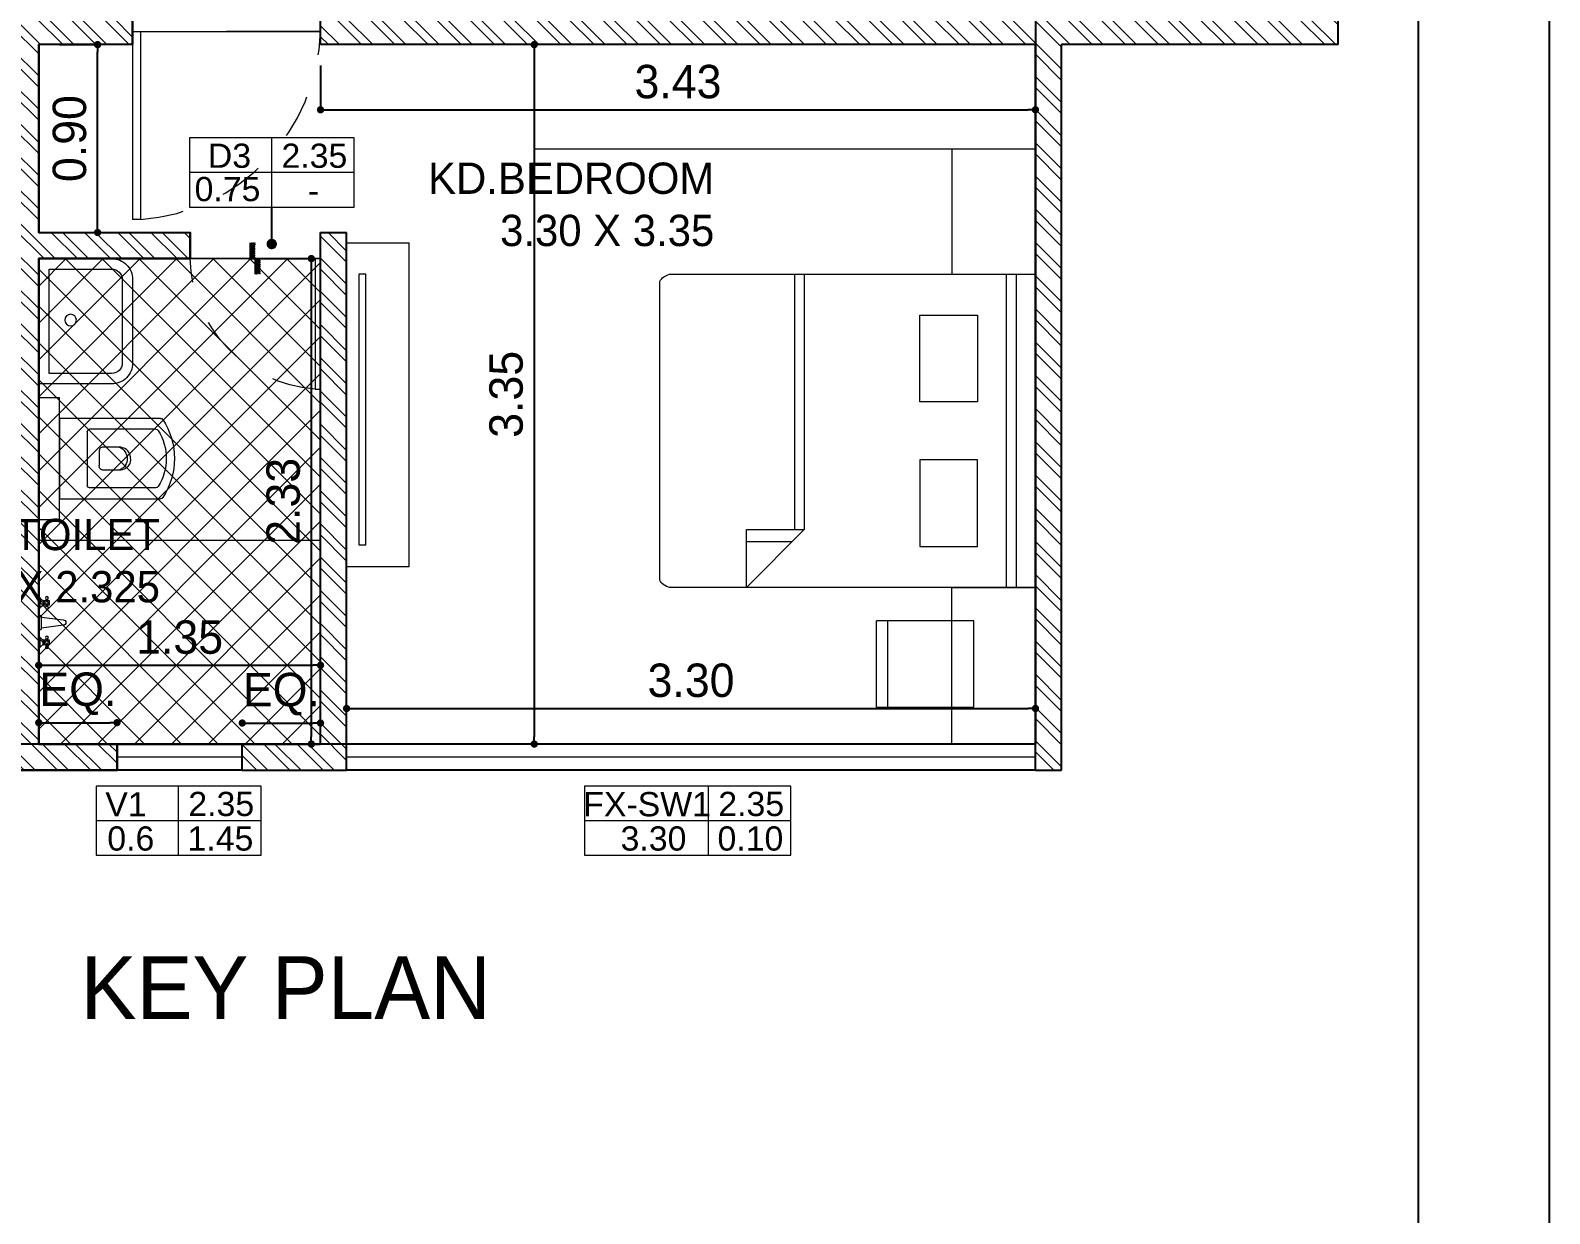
# Model space of a CAD drawing. Header units: metres. Extents: x 494 to 1845, y -666 to 1061.
# Drawn here: x 1828.635 to 1832.122, y 162.393 to 165.108 of the extents above; entities that cross this region are included whole.
import ezdxf

# ---------------------------------------------------------------- set-up
doc = ezdxf.new("R2010")
doc.units = ezdxf.units.M
doc.header["$MEASUREMENT"] = 0
doc.linetypes.add('1', pattern=[0])
doc.linetypes.add('DASHED2', pattern=[0.375, 0.25, -0.125])
doc.layers.get('Defpoints').update_dxf_attribs({"color": 12})
for name, color, linetype in [('10 HATCH', 253, 'Continuous'), ('A-AREA', 1, 'Continuous'), ('SHEET', 7, 'Continuous'), ('TILE DROP', 180, '1'), ('VDA-TEXT', 250, '1'), ('VDA-WALL BELOW', 8, 'Continuous')]:
    doc.layers.add(name, color=color, linetype=linetype)
for name, color, linetype, lineweight in [('A-Wall Hatch', 8, 'Continuous', 9), ('DIMENSION', 8, 'Continuous', 5), ('VDA-DOOR', 23, 'Continuous', 5), ('VDA-DW TAGS', 4, 'Continuous', 9), ('VDA-FURNITURE', 8, 'Continuous', 13), ('VDA-HATCH', 8, 'Continuous', 9), ('VDA-PLUMBING', 8, 'Continuous', 13), ('VDA-SLIDING DOOR', 4, 'Continuous', 9), ('VDA-WALL', 250, 'Continuous', 25), ('VDA-WINDOW', 5, 'Continuous', 9), ('VDA_FURNITURE', 8, 'Continuous', 13)]:
    doc.layers.add(name, color=color, linetype=linetype, lineweight=lineweight)
doc.styles.add('arial', font='arial.ttf', dxfattribs={"height": 0.3})
doc.styles.add('NAME PLATE', font='arial.ttf')
doc.styles.add('RS', font='GOTHIC.TTF')
doc.dimstyles.new('SMALL-1', dxfattribs={"dimtxt": 0.16, "dimasz": 0.035, "dimexe": 0, "dimexo": 0.1, "dimgap": 0.05, "dimtad": 1, "dimzin": 0, "dimdsep": 46, "dimtxsty": 'RS', "dimblk": 'DOT', "dimcen": 2.5, "dimclrd": 256, "dimclre": 256, "dimclrt": 5, "dimadec": 0, "dimazin": 0, "dimtfac": 1, "dimtdec": 3, "dimtofl": 0, "dimtmove": 0, "dimatfit": 3, "dimfxl": 0, "dimtolj": 1, "dimtzin": 0, "dimarcsym": 0})
pattern_1 = [(135, (-4e-16, 0.375), (-0.00441942, -0.00441942), [])]

# ---------------------------------------------------------------- blocks, each defined once
blk = doc.blocks.new('zw$FB86')
at = {"layer": 'VDA-FURNITURE'}
for points in [[(0, 0.45), (0, 0.1, 0.414214), (0.1, 0), (0.5, 0, 0.414214), (0.6, 0.1), (0.6, 0.45)], [(0.05, 0.4), (0.05, 0.1, 0.414214), (0.1, 0.05), (0.5, 0.05, 0.414214), (0.55, 0.1), (0.55, 0.4)]]:
    blk.add_lwpolyline(points, format="xyb", close=True, dxfattribs=at)
blk.add_circle((0.2942, 0.2973), 0.0278, dxfattribs=at)
blk = doc.blocks.new('zw$1B49')
at = {"layer": 'VDA-FURNITURE'}
for p, q in [((0.1173, 0.1173), (0.1043, 0.013)), ((0.1564, 0.013), (0.1433, 0.1173)), ((0, 0), (0.0717, 0)), ((0.0128, 0.0065), (0.0589, 0.0065)), ((0.0261, 0.0424), (0.0195, 0.0424)), ((0.0261, 0.0358), (0.0195, 0.0358)), ((0.0484, 0.0195), (0.0235, 0.0195)), ((0.0261, 0.0261), (0.0261, 0.0521)), ((0.0261, 0.0521), (0.0456, 0.0521)), ((0.0456, 0.0261), (0.0261, 0.0261)), ((0.0456, 0.0521), (0.0456, 0.0261)), ((0.0456, 0.0424), (0.0521, 0.0424)), ((0.0456, 0.0358), (0.0521, 0.0358)), ((0.0912, 0), (0.1694, 0)), ((0.1043, 0.013), (0.1564, 0.013)), ((0.189, 0), (0.2606, 0)), ((0.2018, 0.0065), (0.2478, 0.0065)), ((0.215, 0.0424), (0.2085, 0.0424)), ((0.215, 0.0358), (0.2085, 0.0358)), ((0.2373, 0.0195), (0.2125, 0.0195)), ((0.215, 0.0261), (0.215, 0.0521)), ((0.215, 0.0521), (0.2346, 0.0521)), ((0.2346, 0.0261), (0.215, 0.0261)), ((0.2346, 0.0521), (0.2346, 0.0261)), ((0.2346, 0.0424), (0.2411, 0.0424)), ((0.2346, 0.0358), (0.2411, 0.0358))]:
    blk.add_line(p, q, dxfattribs=at)
for centre in [(0.013, 0.0391), (0.0358, 0.0391), (0.0586, 0.0391), (0.202, 0.0391), (0.2248, 0.0391), (0.2476, 0.0391)]:
    blk.add_circle(centre, 0.00728, dxfattribs=at)
for centre, radius, start, end in [((0.1303, 0.1173), 0.013, 0, 180), ((-0.0098, 0.0358), 0.0371, 285.2551, 344.7449), ((0.0814, 0.0358), 0.0371, 195.25512, 254.74488), ((0.1096, -0.0053), 0.0191, 106.1502, 163.8498), ((0.1511, -0.0053), 0.0191, 16.1502, 73.8498), ((0.1792, 0.0358), 0.0371, 285.2551, 344.7449), ((0.2704, 0.0358), 0.0371, 195.25512, 254.74488)]:
    blk.add_arc(centre, radius, start, end, dxfattribs=at)
blk = doc.blocks.new('zw$2702')
at = {"layer": 'VDA-FURNITURE'}
for p, q in [((0.55, 0), (0.55, 0.585)), ((0.65, 0.585), (0.55, 0.585)), ((0.65, 0), (0.65, 0.585)), ((0.0663, 0.485), (0.55, 0.485)), ((0.55, 0.485), (0.55, 0.1)), ((0.0885, 0.4325), (0.406, 0.4325)), ((0.418, 0.4205), (0.418, 0.1645)), ((0.2097, 0.2925), (0.2098, 0.2942)), ((0.2097, 0.2918), (0.2097, 0.2925)), ((0.2097, 0.2916), (0.2097, 0.291)), ((0.2098, 0.2942), (0.21, 0.2969)), ((0.21, 0.2969), (0.2105, 0.3004)), ((0.2105, 0.3004), (0.2113, 0.3046)), ((0.2113, 0.3046), (0.2125, 0.3092)), ((0.2125, 0.3092), (0.2143, 0.3142)), ((0.2143, 0.3142), (0.2166, 0.3193)), ((0.2166, 0.3193), (0.2196, 0.3244)), ((0.2196, 0.3244), (0.2234, 0.3294)), ((0.2234, 0.3294), (0.2281, 0.334)), ((0.2281, 0.334), (0.2337, 0.3382)), ((0.2337, 0.3382), (0.2404, 0.3417)), ((0.2404, 0.3417), (0.2482, 0.3444)), ((0.2482, 0.3444), (0.2572, 0.3461)), ((0.2572, 0.3461), (0.2675, 0.3468)), ((0.2675, 0.3468), (0.278, 0.3468)), ((0.278, 0.3468), (0.2875, 0.3468)), ((0.2875, 0.3468), (0.2959, 0.3468)), ((0.2959, 0.3468), (0.3035, 0.3468)), ((0.3035, 0.3468), (0.3101, 0.3468)), ((0.3101, 0.3468), (0.3159, 0.3468)), ((0.3159, 0.3468), (0.3209, 0.3468)), ((0.3209, 0.3468), (0.3252, 0.3468)), ((0.3252, 0.3468), (0.3288, 0.3469)), ((0.3288, 0.3469), (0.3318, 0.3469)), ((0.3318, 0.3469), (0.3341, 0.3469)), ((0.3341, 0.3469), (0.336, 0.3469)), ((0.336, 0.3469), (0.3382, 0.3469)), ((0.3382, 0.3469), (0.3388, 0.3469)), ((0.3388, 0.3469), (0.3398, 0.3471)), ((0.3398, 0.3471), (0.3422, 0.3472)), ((0.3422, 0.3472), (0.3456, 0.347)), ((0.3456, 0.347), (0.3496, 0.346)), ((0.3496, 0.346), (0.3535, 0.3437)), ((0.3535, 0.3437), (0.3569, 0.3399)), ((0.3569, 0.3399), (0.3583, 0.3372)), ((0.3583, 0.3372), (0.3594, 0.3339)), ((0.3594, 0.3339), (0.3601, 0.3301)), ((0.3601, 0.3301), (0.3603, 0.3256)), ((0.3603, 0.3262), (0.3603, 0.2588)), ((0.2097, 0.291), (0.2098, 0.2893)), ((0.2098, 0.2893), (0.21, 0.2866)), ((0.21, 0.2866), (0.2105, 0.2831)), ((0.2105, 0.2831), (0.2113, 0.2789)), ((0.2113, 0.2789), (0.2125, 0.2743)), ((0.2125, 0.2743), (0.2143, 0.2693)), ((0.2143, 0.2693), (0.2166, 0.2642)), ((0.2166, 0.2642), (0.2196, 0.2591)), ((0.2196, 0.2591), (0.2234, 0.2541)), ((0.2234, 0.2541), (0.2281, 0.2495)), ((0.2281, 0.2495), (0.2337, 0.2453)), ((0.2337, 0.2453), (0.2404, 0.2418)), ((0.2404, 0.2418), (0.2482, 0.2391)), ((0.2482, 0.2391), (0.2572, 0.2373)), ((0.2572, 0.2373), (0.2675, 0.2367)), ((0.2675, 0.2367), (0.278, 0.2367)), ((0.278, 0.2367), (0.2875, 0.2367)), ((0.2875, 0.2367), (0.296, 0.2367)), ((0.296, 0.2367), (0.3035, 0.2367)), ((0.3035, 0.2367), (0.3102, 0.2367)), ((0.3102, 0.2367), (0.3161, 0.2367)), ((0.3161, 0.2367), (0.3211, 0.2367)), ((0.3211, 0.2367), (0.3254, 0.2367)), ((0.3254, 0.2367), (0.3291, 0.2367)), ((0.3291, 0.2367), (0.3321, 0.2367)), ((0.3321, 0.2367), (0.3344, 0.2368)), ((0.3344, 0.2368), (0.3363, 0.2368)), ((0.3363, 0.2368), (0.3386, 0.2368)), ((0.3386, 0.2368), (0.3392, 0.2368)), ((0.3392, 0.2368), (0.3402, 0.2367)), ((0.3402, 0.2367), (0.3426, 0.2369)), ((0.3499, 0.239), (0.3537, 0.2415)), ((0.3537, 0.2415), (0.3571, 0.2455)), ((0.3571, 0.2455), (0.3584, 0.2481)), ((0.3584, 0.2481), (0.3595, 0.2511)), ((0.3595, 0.2511), (0.3601, 0.2547)), ((0.3601, 0.2547), (0.3603, 0.2588)), ((0.0885, 0.1525), (0.406, 0.1525)), ((0.55, 0.1), (0.0663, 0.1)), ((0.65, 0), (0.55, 0))]:
    blk.add_line(p, q, dxfattribs=at)
for centre, radius, start, end in [((0.3393, 0.2925), 0.3393, 146.53147, 213.46853), ((0.0663, 0.473), 0.012, 90, 146.53147), ((0.2879, 0.2925), 0.2489, 147.45679, 212.54321), ((0.0885, 0.4205), 0.012, 90, 150.49067), ((0.406, 0.4205), 0.012, 0, 90), ((0.285, 0.2913), 0.0588, 109.85833, 247.31919), ((0.3341, 0.2803), 0.0442, 281.08149, 290.92542), ((0.0885, 0.1645), 0.012, 209.50933, 270), ((0.406, 0.1645), 0.012, 270, 0), ((0.0663, 0.112), 0.012, 213.46853, 270)]:
    blk.add_arc(centre, radius, start, end, dxfattribs=at)
blk = doc.blocks.new('zw$DE63')
at = {"layer": 'VDA-FURNITURE', "extrusion": (-1.50799e-06, 1.20478e-06, 1)}
for p, q in [((0, 1.4654), (0, 0.0346)), ((1.8, 1.5), (0.0462, 1.5)), ((0.6923, 1.2231), (0.4154, 1.5)), ((0.4154, 1.5), (0.4154, 1.2231)), ((1.8, 1.5), (1.6615, 1.5)), ((1.6615, 1.5), (1.6616, 0)), ((1.7077, 0), (1.7077, 1.5)), ((1.8, 0), (1.8, 1.5)), ((1.8, 0), (1.8, 1.5)), ((0.6346, 1.2808), (0.4154, 1.2808)), ((1.2462, 0.8885), (1.2462, 1.3039)), ((1.2462, 1.3039), (1.5231, 1.3039)), ((1.5231, 1.3039), (1.5231, 0.8885)), ((0.4154, 1.2231), (0.6923, 1.2231)), ((0.6462, 0), (0.6462, 1.2231)), ((0.6923, 0), (0.6923, 1.2231)), ((1.5231, 0.8885), (1.2462, 0.8885)), ((1.5231, 0.6116), (1.2462, 0.6116)), ((1.2462, 0.6116), (1.2462, 0.1962)), ((1.5231, 0.1962), (1.5231, 0.6116)), ((1.2462, 0.1962), (1.5231, 0.1962)), ((0.0462, 0), (1.8, 0)), ((1.6616, 0), (1.8, 0))]:
    blk.add_line(p, q, dxfattribs=at)
at = {"layer": 'VDA-FURNITURE'}
for centre, start, end in [((0.065, 1.4268), 104.43861, 149.30258), ((0.065, 0.0732), 210.69742, 255.56139)]:
    blk.add_arc(centre, 0.0756, start, end, dxfattribs=at)
blk = doc.blocks.new('DFV')
at = {"layer": 'VDA_FURNITURE'}
for p, q in [((164.983, 153.5325), (164.9829, 153.0667)), ((164.983, 153.5325), (165.397, 153.5324)), ((165.3969, 153.0666), (165.397, 153.5324)), ((165.397, 153.4806), (164.983, 153.4807)), ((164.9829, 153.0667), (165.3969, 153.0666))]:
    blk.add_line(p, q, dxfattribs=at)
blk = doc.blocks.new('zw$F1DC')
at = {"layer": 'VDA-DOOR'}
for p, q in [((0, 0), (0, 0.9)), ((0, 0.038), (0.9, 0.038)), ((0, 0), (0.9, 0)), ((0.9, 0.038), (0.9, 0))]:
    blk.add_line(p, q, dxfattribs=at).dxf.unprotected_set("ltscale", 0)
at = {"layer": 'VDA-DOOR', "linetype": 'DASHED2', "ltscale": 0.3}
blk.add_arc((-0.0283, -0.0304), 0.9308, 4.21275, 88.25632, dxfattribs=at)
blk = doc.blocks.new('zw$AB1F')
at = {"layer": 'VDA-DOOR', "xscale": 1.111111111003124, "yscale": 1.111111111003124, "zscale": 1.111111111003124, "rotation": 90.00000000080222}
blk.add_blockref('zw$F1DC', (1, 0), dxfattribs=at)
blk = doc.blocks.new('_Dot')
at = {"color": 0, "linetype": 'ByBlock', "lineweight": -2}
blk.add_line((-0.5, 0), (-1, 0), dxfattribs=at)
at = {"color": 0, "linetype": 'ByBlock', "const_width": 0.5}
blk.add_lwpolyline([(-0.25, 0, 1), (0.25, 0, 1)], format="xyb", close=True, dxfattribs=at)
blk = doc.blocks.new('*D1143')
at = {"layer": 'Defpoints', "color": 0, "transparency": 16777216}
for p in [(-1.35, -1.025), (-1.0679, -1.025), (-1.35, -1.925)]:
    blk.add_point(p, dxfattribs=at)
at = {"layer": 'DIMENSION', "lineweight": -2, "transparency": 16777216}
for p, q in [((-1.25, -1.025), (-1.0679, -1.025)), ((-1.0679, -1.89), (-1.0679, -1.06)), ((-1.25, -1.925), (-1.0679, -1.925))]:
    blk.add_line(p, q, dxfattribs=at)
at = {"layer": 'DIMENSION', "lineweight": -2, "transparency": 16777216, "xscale": 0.035, "yscale": 0.035, "zscale": 0.035}
for p, rotation in [((-1.0679, -1.025), 90), ((-1.0679, -1.925), 270)]:
    blk.add_blockref('_Dot', p, dxfattribs=dict(at, rotation=rotation))
at = {"layer": 'DIMENSION', "color": 5, "transparency": 16777216, "insert": (-1.2019, -1.475), "char_height": 0.16, "attachment_point": 5, "rotation": 90, "style": 'RS'}
blk.add_mtext('\\A1;0.90', dxfattribs=at)
blk = doc.blocks.new('*D1144')
at = {"layer": 'Defpoints', "color": 0, "transparency": 16777216}
for p in [(-0.975, -4.2727), (-1.35, -4.375), (-0.975, -4.375)]:
    blk.add_point(p, dxfattribs=at)
at = {"layer": 'DIMENSION', "lineweight": -2, "transparency": 16777216}
for p, q in [((-1.35, -4.275), (-1.35, -4.2727)), ((-1.315, -4.2727), (-1.01, -4.2727)), ((-0.975, -4.275), (-0.975, -4.2727))]:
    blk.add_line(p, q, dxfattribs=at)
at = {"layer": 'DIMENSION', "lineweight": -2, "transparency": 16777216, "xscale": 0.035, "yscale": 0.035, "zscale": 0.035, "rotation": 180}
blk.add_blockref('_Dot', (-1.35, -4.2727), dxfattribs=at)
at = {"layer": 'DIMENSION', "lineweight": -2, "transparency": 16777216, "xscale": 0.035, "yscale": 0.035, "zscale": 0.035}
blk.add_blockref('_Dot', (-0.975, -4.2727), dxfattribs=at)
at = {"layer": 'DIMENSION', "color": 5, "transparency": 16777216, "insert": (-1.1625, -4.1344), "char_height": 0.16, "attachment_point": 5, "style": 'RS'}
blk.add_mtext('\\A1;EQ.', dxfattribs=at)
blk = doc.blocks.new('*D1145')
at = {"layer": 'Defpoints', "color": 0, "transparency": 16777216}
for p in [(0, -4.2745), (-0.375, -4.3751), (0, -4.3751)]:
    blk.add_point(p, dxfattribs=at)
at = {"layer": 'DIMENSION', "lineweight": -2, "transparency": 16777216}
for p, q in [((-0.375, -4.2751), (-0.375, -4.2745)), ((-0.34, -4.2745), (-0.035, -4.2745)), ((0, -4.2751), (0, -4.2745))]:
    blk.add_line(p, q, dxfattribs=at)
at = {"layer": 'DIMENSION', "lineweight": -2, "transparency": 16777216, "xscale": 0.035, "yscale": 0.035, "zscale": 0.035, "rotation": 180}
blk.add_blockref('_Dot', (-0.375, -4.2745), dxfattribs=at)
at = {"layer": 'DIMENSION', "lineweight": -2, "transparency": 16777216, "xscale": 0.035, "yscale": 0.035, "zscale": 0.035}
blk.add_blockref('_Dot', (0, -4.2745), dxfattribs=at)
at = {"layer": 'DIMENSION', "color": 5, "transparency": 16777216, "insert": (-0.1875, -4.1362), "char_height": 0.16, "attachment_point": 5, "style": 'RS'}
blk.add_mtext('\\A1;EQ.', dxfattribs=at)
blk = doc.blocks.new('*D1146')
at = {"layer": 'Defpoints', "color": 0, "transparency": 16777216}
for p in [(-1.35, -2.3269), (0, -3.9978), (0, -4.375)]:
    blk.add_point(p, dxfattribs=at)
at = {"layer": 'DIMENSION', "lineweight": -2, "transparency": 16777216}
for p, q in [((-1.35, -3.6978), (-1.35, -3.9978)), ((-1.315, -3.9978), (-0.035, -3.9978)), ((0, -4.275), (0, -3.9978))]:
    blk.add_line(p, q, dxfattribs=at)
at = {"layer": 'DIMENSION', "lineweight": -2, "transparency": 16777216, "xscale": 0.035, "yscale": 0.035, "zscale": 0.035, "rotation": 180}
blk.add_blockref('_Dot', (-1.35, -3.9978), dxfattribs=at)
at = {"layer": 'DIMENSION', "lineweight": -2, "transparency": 16777216, "xscale": 0.035, "yscale": 0.035, "zscale": 0.035}
blk.add_blockref('_Dot', (0, -3.9978), dxfattribs=at)
at = {"layer": 'DIMENSION', "color": 5, "transparency": 16777216, "insert": (-0.675, -3.8638), "char_height": 0.16, "attachment_point": 5, "style": 'RS'}
blk.add_mtext('\\A1;1.35', dxfattribs=at)
blk = doc.blocks.new('*D1147')
at = {"layer": 'Defpoints', "color": 0, "transparency": 16777216}
for p in [(-1.35, -2.05), (-1.35, -4.3751), (-0.0441, -4.3751)]:
    blk.add_point(p, dxfattribs=at)
at = {"layer": 'DIMENSION', "lineweight": -2, "transparency": 16777216}
for p, q in [((-0.3441, -2.05), (-0.0441, -2.05)), ((-0.0441, -2.085), (-0.0441, -4.3401)), ((-0.3441, -4.3751), (-0.0441, -4.3751))]:
    blk.add_line(p, q, dxfattribs=at)
at = {"layer": 'DIMENSION', "lineweight": -2, "transparency": 16777216, "xscale": 0.035, "yscale": 0.035, "zscale": 0.035}
for p, rotation in [((-0.0441, -2.05), 90), ((-0.0441, -4.3751), 270)]:
    blk.add_blockref('_Dot', p, dxfattribs=dict(at, rotation=rotation))
at = {"layer": 'DIMENSION', "color": 5, "transparency": 16777216, "insert": (-0.1781, -3.2126), "char_height": 0.16, "attachment_point": 5, "rotation": 90, "style": 'RS'}
blk.add_mtext('\\A1;2.33', dxfattribs=at)
blk = doc.blocks.new('*D1148')
at = {"layer": 'Defpoints', "color": 0, "transparency": 16777216}
for p in [(3.425, -4.2048), (0.125, -4.375), (3.425, -4.375)]:
    blk.add_point(p, dxfattribs=at)
at = {"layer": 'DIMENSION', "lineweight": -2, "transparency": 16777216}
for p, q in [((0.125, -4.275), (0.125, -4.2048)), ((0.16, -4.2048), (3.39, -4.2048)), ((3.425, -4.275), (3.425, -4.2048))]:
    blk.add_line(p, q, dxfattribs=at)
at = {"layer": 'DIMENSION', "lineweight": -2, "transparency": 16777216, "xscale": 0.035, "yscale": 0.035, "zscale": 0.035, "rotation": 180}
blk.add_blockref('_Dot', (0.125, -4.2048), dxfattribs=at)
at = {"layer": 'DIMENSION', "lineweight": -2, "transparency": 16777216, "xscale": 0.035, "yscale": 0.035, "zscale": 0.035}
blk.add_blockref('_Dot', (3.425, -4.2048), dxfattribs=at)
at = {"layer": 'DIMENSION', "color": 5, "transparency": 16777216, "insert": (1.775, -4.0707), "char_height": 0.16, "attachment_point": 5, "style": 'RS'}
blk.add_mtext('\\A1;3.30', dxfattribs=at)
blk = doc.blocks.new('*D1149')
at = {"layer": 'Defpoints', "color": 0, "transparency": 16777216}
for p in [(3.425, -1.025), (1.0238, -4.375), (3.425, -4.375)]:
    blk.add_point(p, dxfattribs=at)
at = {"layer": 'DIMENSION', "lineweight": -2, "transparency": 16777216}
for p, q in [((1.3238, -1.025), (1.0238, -1.025)), ((1.0238, -1.06), (1.0238, -4.34)), ((1.3238, -4.375), (1.0238, -4.375))]:
    blk.add_line(p, q, dxfattribs=at)
at = {"layer": 'DIMENSION', "lineweight": -2, "transparency": 16777216, "xscale": 0.035, "yscale": 0.035, "zscale": 0.035}
for p, rotation in [((1.0238, -1.025), 90), ((1.0238, -4.375), 270)]:
    blk.add_blockref('_Dot', p, dxfattribs=dict(at, rotation=rotation))
at = {"layer": 'DIMENSION', "color": 5, "transparency": 16777216, "insert": (0.8898, -2.7), "char_height": 0.16, "attachment_point": 5, "rotation": 90, "style": 'RS'}
blk.add_mtext('\\A1;3.35', dxfattribs=at)
blk = doc.blocks.new('*D1150')
at = {"layer": 'Defpoints', "color": 0, "transparency": 16777216}
for p in [(0, -1.025), (3.425, -1.025), (3.425, -1.3371)]:
    blk.add_point(p, dxfattribs=at)
at = {"layer": 'DIMENSION', "lineweight": -2, "transparency": 16777216}
for p, q in [((0, -1.125), (0, -1.3371)), ((3.425, -1.125), (3.425, -1.3371)), ((0.035, -1.3371), (3.39, -1.3371))]:
    blk.add_line(p, q, dxfattribs=at)
at = {"layer": 'DIMENSION', "lineweight": -2, "transparency": 16777216, "xscale": 0.035, "yscale": 0.035, "zscale": 0.035, "rotation": 180}
blk.add_blockref('_Dot', (0, -1.3371), dxfattribs=at)
at = {"layer": 'DIMENSION', "lineweight": -2, "transparency": 16777216, "xscale": 0.035, "yscale": 0.035, "zscale": 0.035}
blk.add_blockref('_Dot', (3.425, -1.3371), dxfattribs=at)
at = {"layer": 'DIMENSION', "color": 5, "transparency": 16777216, "insert": (1.7125, -1.2031), "char_height": 0.16, "attachment_point": 5, "style": 'RS'}
blk.add_mtext('\\A1;3.43', dxfattribs=at)
blk = doc.blocks.new('V1')
at = {"layer": 'VDA-DW TAGS'}
for p, q in [((1525.346, 322.8255), (1525.346, 323.1564)), ((1525.7407, 322.9909), (1524.951, 322.9909))]:
    blk.add_line(p, q, dxfattribs=at)
blk.add_lwpolyline([(1525.7407, 323.1564), (1524.951, 323.1564), (1524.951, 322.8255), (1525.7407, 322.8255)], close=True, dxfattribs=at)
at = {"layer": 'VDA-DW TAGS', "char_height": 0.11598, "attachment_point": 8, "style": 'arial'}
for s, insert, width in [('V1', (1525.0936, 323.0116), 0.282293), ('2.35', (1525.5501, 323.0116), 0.282293), ('0.6', (1525.1168, 322.8462), 0.27584), ('1.45', (1525.5462, 322.8462), 0.366174)]:
    blk.add_mtext(s, dxfattribs=dict(at, insert=insert, width=width))
blk = doc.blocks.new('FX SW1')
at = {"layer": 'VDA-DW TAGS'}
for p, q in [((1541.5898, 314.0155), (1541.5898, 314.3464)), ((1541.9846, 314.1809), (1540.995, 314.1809))]:
    blk.add_line(p, q, dxfattribs=at)
blk.add_lwpolyline([(1541.9846, 314.3464), (1540.995, 314.3464), (1540.995, 314.0155), (1541.9846, 314.0155)], close=True, dxfattribs=at)
at = {"layer": 'VDA-DW TAGS', "char_height": 0.11598, "attachment_point": 8, "style": 'arial'}
for s, insert, width in [('FX-SW1', (1541.2952, 314.2004), 0.282293), ('2.35', (1541.794, 314.2016), 0.282293), ('3.30', (1541.3259, 314.0362), 0.27584), ('0.10', (1541.7901, 314.0362), 0.366174)]:
    blk.add_mtext(s, dxfattribs=dict(at, insert=insert, width=width))
blk = doc.blocks.new('D3 F')
at = {"layer": 'VDA-DW TAGS'}
for p, q in [((1526.9357, 319.9002), (1526.9357, 320.2311)), ((1527.3304, 320.0657), (1526.5407, 320.0657))]:
    blk.add_line(p, q, dxfattribs=at)
blk.add_lwpolyline([(1527.3304, 320.2311), (1526.5407, 320.2311), (1526.5407, 319.9002), (1527.3304, 319.9002)], close=True, dxfattribs=at)
at = {"layer": 'VDA-DW TAGS', "attachment_point": 8, "style": 'arial'}
for s, insert, char_height, width in [('D3', (1526.733, 320.0863), 0.11598, 0.282293), ('2.35', (1527.1398, 320.0863), 0.11598, 0.282293), ('0.75', (1526.7235, 319.9266), 0.11598, 0.27584), ('-', (1527.1359, 319.9209), 0.116, 0.366174)]:
    blk.add_mtext(s, dxfattribs=dict(at, insert=insert, char_height=char_height, width=width))
blk = doc.blocks.new('TT-level diff-flat-14')
at = {"layer": 'TILE DROP'}
h = blk.add_hatch(dxfattribs=at)
h.set_pattern_fill('ANSI31', color=256, scale=0.05, angle=90, style=0)
h.set_pattern_definition(pattern_1)
h.paths.add_polyline_path([(-0.075, 0.025), (-0.075, 0), (0, 0), (0, 0.025)])
h = blk.add_hatch(dxfattribs=at)
h.set_pattern_fill('ANSI31', color=256, scale=0.05, angle=90, style=0)
h.set_pattern_definition(pattern_1)
h.paths.add_polyline_path([(0, 0), (0, -0.025), (0.075, -0.025), (0.075, 0)])
for points in [[(0, 0), (-0.075, 0)], [(0.075, -0.025), (0, -0.025), (0, 0), (-0.075, 0)]]:
    blk.add_lwpolyline(points, dxfattribs=at)
blk = doc.blocks.new('SDFDSFD')
at = {"layer": 'A-Wall Hatch', "ltscale": 0.1}
h = blk.add_hatch(dxfattribs=at)
h.set_pattern_fill('ANSI32', color=256, scale=0.3, angle=270)
h.set_pattern_definition([(315, (-5.7694, -2.32693), (0.0795495, 0.0795495), []), (315, (-5.7694, -2.37996), (0.0795495, 0.0795495), [])])
h.paths.add_polyline_path([(-3.575, 2.575), (-5.245, 2.575), (-5.245, 5.25), (-1.35, 5.25), (-1.35, 5.375), (-6.845, 5.375), (-6.845, 5.25), (-5.37, 5.25), (-5.37, 4.05), (-5.72, 4.05), (-5.72, 3.925), (-5.37, 3.925), (-5.37, 2.575), (-5.72, 2.575), (-5.72, 2.45), (-3.575, 2.45)])
h.paths.add_polyline_path([(-7.72, -2.95), (-7.72, -0.9), (-6.845, -0.9), (-6.845, 4.05), (-6.72, 4.05), (-6.72, -0.9), (-6.45, -0.9), (-6.45, -1.025), (-7.595, -1.025), (-7.595, -2.95)])
h.paths.add_polyline_path([(-2.375, -0.9), (-4.65, -0.9), (-4.65, -4.5), (-4.525, -4.5), (-4.525, -1.025), (-2.375, -1.025)])
h.paths.add_polyline_path([(-0.975, 2.9999), (-0.9809, 2.9999), (-1.35, 3), (-1.35, 4.05), (-1.475, 4.05), (-1.475, 3), (-2.375, 3), (-2.375, 2.45), (-2.25, 2.45), (-2.25, 2.875), (-1.475, 2.875), (-1.475, 0), (-1.35, 0), (-1.35, 0.8), (-0.625, 0.8), (-0.625, 0.925), (-1.35, 0.925), (-1.35, 2.875), (-0.975, 2.875)])
h.paths.add_polyline_path([(2.675, 3), (1.025, 3), (1.025, 4.35), (1.975, 4.35), (1.975, 4.4749), (0.9, 4.475), (0.9, 3), (-0.375, 3), (-0.375, 2.875), (2.675, 2.875)])
h.paths.add_polyline_path([(-0.625, -1.925), (-1.35, -1.925), (-1.35, -1.025), (-0.9, -1.025), (-0.9, -0.9), (-1.475, -0.9), (-1.475, -4.5), (-0.975, -4.5), (-0.975, -4.3751), (-0.9809, -4.3751), (-1.35, -4.375), (-1.35, -2.05), (-0.625, -2.05)])
h.paths.add_polyline_path([(3.55, 4.475), (2.575, 4.475), (2.575, 4.35), (3.425, 4.35), (3.425, 3), (3.55, 3)])
h.paths.add_polyline_path([(0.125, -1.925), (0, -1.925), (0, -4.375), (-0.375, -4.375), (-0.375, -4.5), (0.125, -4.5)])
h.paths.add_polyline_path([(0.125, 2.875), (0, 2.875), (0, 0), (0.125, 0)])
h.paths.add_polyline_path([(4.875, 3), (3.55, 3), (3.55, 2.875), (4.875, 2.875)])
h.paths.add_polyline_path([(3.55, 3), (3.425, 3), (3.425, 2.875), (3.55, 2.875)])
h.paths.add_polyline_path([(3.55, 0.1125), (3.425, 0.1125), (3.425, -0.9), (0, -0.9), (0, -1.025), (3.425, -1.025), (3.425, -4.5), (3.55, -4.5), (3.55, -1.025), (4.875, -1.025), (4.875, -0.9), (3.55, -0.9)])
h.paths.add_polyline_path([(3.425, 1.9125), (3.55, 1.9125), (3.55, 2.875), (3.425, 2.875)])
at = {"layer": 'VDA-HATCH'}
h = blk.add_hatch(dxfattribs=at)
h.set_pattern_fill('ANSI37', color=43)
h.set_pattern_definition([(45, (-42536.25676, 14913.54795), (-0.08838834765, 0.08838834765), []), (135, (-42536.25676, 14913.54795), (-0.08838834765, -0.08838834765), [])])
h.paths.add_polyline_path([(1.025, 3), (3.425, 3), (3.425, 4.35), (1.025, 4.35)])
h.paths.add_polyline_path([(-1.35, -2.05), (0, -2.05), (0, -4.3751), (-1.35, -4.3751)])
h.paths.add_polyline_path([(0, 2.875), (-1.35, 2.875), (-1.35, 0.925), (0, 0.925)])
blk.add_lwpolyline([(-1.475, -0.9), (-0.9, -0.9), (-0.9, -1.025), (-1.35, -1.025), (-1.35, -1.925), (-0.625, -1.925), (-0.625, -2.05), (-1.35, -2.05), (-1.35, -4.375), (-0.975, -4.375), (-0.975, -4.5), (-1.475, -4.5), (-1.475, -0.9)])
at = {"layer": 'A-AREA'}
blk.add_lwpolyline([(-1.475, 5.25), (-1.475, 2.875), (1.025, 2.875), (1.025, 4.35), (3.425, 4.35), (3.425, 2.875), (4.75, 2.875), (4.75, -0.9), (3.4251, -0.9), (3.425, -4.375), (-4.525, -4.375), (-4.525, -2.825), (-7.595, -2.825), (-7.595, -1.025), (-6.72, -1.025)], dxfattribs=at)
at = {"layer": 'VDA-DOOR'}
for p, q in [((-0.9, -0.9625), (0, -0.9588)), ((-0.625, -2.05), (0, -2.05))]:
    blk.add_line(p, q, dxfattribs=at)
at = {"layer": 'VDA-FURNITURE', "extrusion": (4.36827e-06, 5.81046e-06, 1)}
for p, q in [((1.025, -1.025), (1.025, -1.525)), ((3.425, -1.525), (1.025, -1.525)), ((0.125, -1.975), (0.425, -1.975)), ((0.425, -3.525), (0.425, -1.975)), ((0, -3.4), (-1.35, -3.4)), ((0.125, -3.525), (0.425, -3.525))]:
    blk.add_line(p, q, dxfattribs=at)
at = {"layer": 'VDA-FURNITURE', "extrusion": (4.36827e-06, 5.81046e-06, 1), "elevation": 0}
for points in [[(3.025, -2.125), (3.425, -2.125), (3.425, -1.525), (3.025, -1.525)], [(0.1829, -3.4206), (0.2175, -3.4206), (0.2175, -2.1247), (0.1829, -2.1247)], [(3.025, -3.625), (3.425, -3.625), (3.425, -4.375), (3.025, -4.375)]]:
    blk.add_lwpolyline(points, close=True, dxfattribs=at)
at = {"layer": 'VDA-SLIDING DOOR'}
blk.add_line((3.425, -4.4375), (0.125, -4.4375), dxfattribs=at)
at = {"layer": 'VDA-WALL'}
for p, q in [((-0.9, -1.025), (-0.9, -0.9)), ((0, -1.025), (0, -0.9)), ((4.875, -1.025), (4.875, -0.9)), ((-1.35, -1.925), (-1.35, -1.025)), ((-0.9, -1.025), (-1.35, -1.025)), ((3.425, -1.025), (0, -1.025)), ((3.425, -4.5), (3.425, -1.025)), ((3.55, -4.5), (3.55, -1.025)), ((4.875, -1.025), (3.55, -1.025)), ((-1.35, -1.925), (-0.625, -1.925)), ((-0.625, -2.05), (-0.625, -1.925)), ((0, -4.375), (0, -1.925)), ((0, -1.925), (0.125, -1.925)), ((0.125, -4.5), (0.125, -1.925)), ((-1.35, -4.375), (-1.35, -2.05)), ((-1.35, -2.05), (-0.625, -2.05)), ((-1.35, -4.375), (-0.975, -4.375)), ((-0.975, -4.5), (-0.975, -4.375)), ((-0.375, -4.375), (0, -4.375)), ((-0.375, -4.5), (-0.375, -4.375)), ((-1.475, -4.5), (-0.975, -4.5)), ((-0.375, -4.5), (0.125, -4.5)), ((3.425, -4.5), (3.55, -4.5))]:
    blk.add_line(p, q, dxfattribs=at)
at = {"layer": 'VDA-WALL BELOW'}
for p, q in [((-0.9809, -4.3751), (-0.375, -4.3751)), ((3.425, -4.375), (0.125, -4.375)), ((-0.375, -4.5), (-0.975, -4.5)), ((3.425, -4.5), (0.125, -4.5))]:
    blk.add_line(p, q, dxfattribs=at)
at = {"layer": 'VDA-WINDOW'}
blk.add_line((-0.375, -4.4375), (-0.975, -4.4375), dxfattribs=at)
at = {"xscale": -1, "rotation": 270}
blk.add_blockref('TT-level diff-flat-14', (-0.3125, -2.05, 0.0002), dxfattribs=at)
at = {"layer": 'VDA-DOOR', "extrusion": (0.00030461, 0.000129473, 1), "xscale": 0.9000002890170382, "yscale": 0.9000002890170382, "zscale": 0.9000002890170382, "rotation": 179.9999977404057}
blk.add_blockref('zw$AB1F', (0, -0.9625, -0.0001), dxfattribs=at)
at = {"layer": 'VDA-DOOR', "extrusion": (-0.00030461, 0.000129473, 1), "xscale": -0.6249926852213523, "yscale": 0.6249926852213521, "zscale": 0.6249926852213519, "rotation": 180.0000022596031}
blk.add_blockref('zw$AB1F', (-0.625, -2.05, -0.0001), dxfattribs=at)
at = {"layer": 'VDA-FURNITURE', "extrusion": (4.36827e-06, 5.81046e-06, 1), "xscale": -1}
for name, p, rotation in [('zw$DE63', (1.625, -2.125, 0), 180.0000002733123), ('zw$1B49', (-1.35, -3.9236, 0), 270.0000002737258)]:
    blk.add_blockref(name, p, dxfattribs=dict(at, rotation=rotation))
at = {"layer": 'VDA-FURNITURE', "lineweight": 0, "extrusion": (4.38834e-06, 0.000117615, 1), "xscale": 1.000054247983936, "yscale": 1.000054247983936, "zscale": 1.000054247983936, "rotation": 90.01490589319194}
blk.add_blockref('DFV', (156.2479, -169.1508, -0.0192), dxfattribs=at)
at = {"layer": 'VDA-HATCH'}
for name, p in [('D3 F', (-1527.1692, -321.7031, -0.0001)), ('V1', (-1526.0257, -327.7332)), ('FX SW1', (-1539.7307, -318.9232))]:
    blk.add_blockref(name, p, dxfattribs=at)
at = {"layer": 'VDA-PLUMBING', "extrusion": (4.36827e-06, 5.81046e-06, 1), "xscale": -1}
for name, p, rotation in [('zw$FB86', (-0.9, -2.05, 0), 90.00000027372593), ('zw$2702', (-0.7, -3.3, 0), 2.735316719381049e-07)]:
    blk.add_blockref(name, p, dxfattribs=dict(at, rotation=rotation))
at = {"layer": 'VDA-TEXT', "extrusion": (4.36827e-06, 5.81046e-06, 1), "char_height": 0.15, "width": 1.314504061156185e-11, "attachment_point": 9, "text_direction": (1, 0, -4e-06), "style": 'arial'}
for s, insert in [('\\pi0.66980;{\\fCentury Gothic|b0|i0|c0|p34;KD.BEDROOM  }\\P\\pi0.85059;{\\fCentury Gothic|b0|i0|c0|p34;3.30 X 3.35}', (1.8863, -1.9921)), ('\\pi0.64650;{\\fCentury Gothic|b0|i0|c0|p34;KD.TOILET  }\\P\\pi0.53520;{\\fCentury Gothic|b0|i0|c0|p34;1.35 X 2.325}', (-0.7692, -3.6986))]:
    blk.add_mtext(s, dxfattribs=dict(at, insert=insert))
at = {"layer": 'DIMENSION'}
for base, p1, p2, picture, middle in [((-1.0679, -1.025), (-1.35, -1.925), (-1.35, -1.025), '*D1143', (-1.0679, -1.475)), ((-0.0441, -4.3751), (-1.35, -2.05, 0), (-1.35, -4.3751), '*D1147', (-0.0441, -3.2126))]:
    dim = blk.add_linear_dim(base=base, p1=p1, p2=p2, angle=90, dimstyle='SMALL-1', dxfattribs=at)
    dim.commit()
    dim.dimension.update_dxf_attribs({"geometry": picture, "text_midpoint": middle, "dimtype": 160})
dim = blk.add_linear_dim(base=(1.0238, -4.375), p1=(3.425, -1.025), p2=(3.425, -4.375, 0), angle=90, dimstyle='SMALL-1', dxfattribs=at)
dim.commit()
dim.dimension.update_dxf_attribs({"geometry": '*D1149', "text_midpoint": (0.8898, -2.7)})
for base, p1, p2, picture, middle in [((3.425, -1.3370772041), (0, -1.025), (3.425, -1.025), '*D1150', (1.7125, -1.2030527309)), ((0, -3.9978), (-1.35, -2.3269), (0, -4.375), '*D1146', (-0.675, -3.8638)), ((3.425, -4.2048), (0.125, -4.375), (3.425, -4.375), '*D1148', (1.775, -4.0707))]:
    dim = blk.add_linear_dim(base=base, p1=p1, p2=p2, dimstyle='SMALL-1', dxfattribs=at)
    dim.commit()
    dim.dimension.update_dxf_attribs({"geometry": picture, "text_midpoint": middle})
for base, p1, p2, picture, middle in [((-0.975, -4.2727), (-1.35, -4.375), (-0.975, -4.375), '*D1144', (-1.1625, -4.2727)), ((0, -4.2745), (-0.375, -4.3751), (0, -4.3751), '*D1145', (-0.1875, -4.2745))]:
    dim = blk.add_linear_dim(base=base, p1=p1, p2=p2, text='EQ.', dimstyle='SMALL-1', dxfattribs=at)
    dim.commit()
    dim.dimension.update_dxf_attribs({"geometry": picture, "text_midpoint": middle, "dimtype": 160})
blk.add_leader([(-0.2337, -1.9799, -0.0001), (-0.2337, -1.8029, -0.0001)], dimstyle='SMALL-1', override={"dimasz": 0.05, "dimclrd": 4, "dimldrblk": 'Dot'}, dxfattribs=at)

msp = doc.modelspace()

# ---------------------------------------------------------------- linework, layer by layer
at = {"layer": '10 HATCH', "color": 0}
msp.add_lwpolyline([(1831.8217, 168.4879), (1815.5008, 168.4879), (1815.5008, 145.1565), (1831.8217, 145.1565)], close=True, dxfattribs=at)
at = {"layer": 'SHEET'}
msp.add_lwpolyline([(1832.1223, 168.7885), (1815.2002, 168.7885), (1815.2002, 144.8559), (1832.1223, 144.8559)], close=True, dxfattribs=at)

# ---------------------------------------------------------------- block references
at = {"xscale": 0.4791003886869835, "yscale": 0.4791003886869835, "zscale": 0.4791003886869835}
msp.add_blockref('SDFDSFD', (1829.3012, 165.5662), dxfattribs=at)

# ---------------------------------------------------------------- texts
at = {"layer": 'VDA-TEXT', "lineweight": 30, "insert": (1828.7505, 162.983), "char_height": 0.143944, "width": 1.039421, "attachment_point": 1, "style": 'NAME PLATE'}
msp.add_mtext('{\\fCentury Gothic|b0|i0|c0|p34;KEY PLAN }', dxfattribs=at)

doc.saveas('drawing.dxf')
